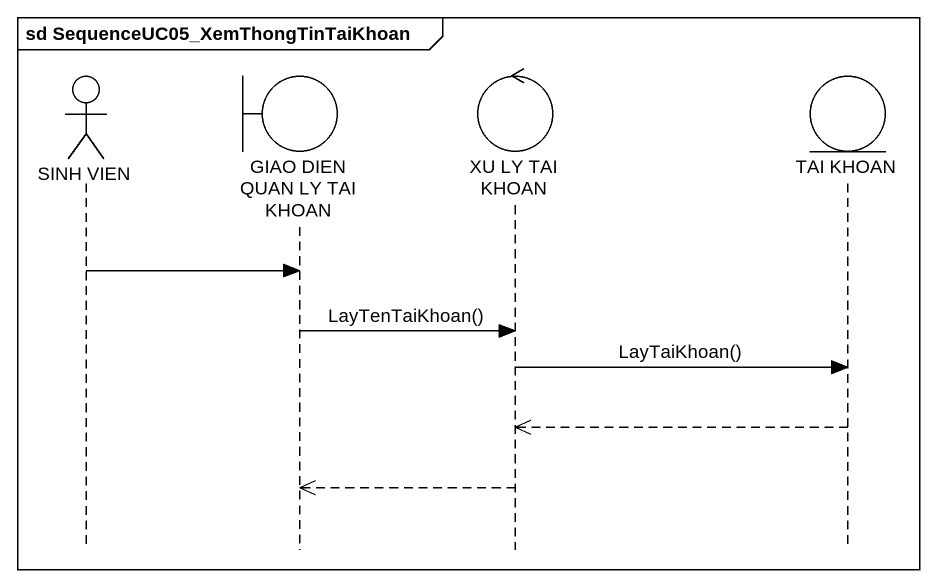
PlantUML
@startuml
mainframe sd SequenceUC05_XemThongTinTaiKhoan
hide footbox
actor "SINH VIEN" as SINH_VIEN
boundary "GIAO DIEN QUAN LY TAI KHOAN" as GIAO_DIEN_QUAN_LY_TAI_KHOAN
control "XU LY TAI KHOAN" as XU_LY_TAI_KHOAN
entity "TAI KHOAN" as TAI_KHOAN

SINH_VIEN -> GIAO_DIEN_QUAN_LY_TAI_KHOAN
GIAO_DIEN_QUAN_LY_TAI_KHOAN -> XU_LY_TAI_KHOAN : LayTenTaiKhoan()
XU_LY_TAI_KHOAN -> TAI_KHOAN : LayTaiKhoan()
TAI_KHOAN -->> XU_LY_TAI_KHOAN
XU_LY_TAI_KHOAN -->> GIAO_DIEN_QUAN_LY_TAI_KHOAN
@enduml
